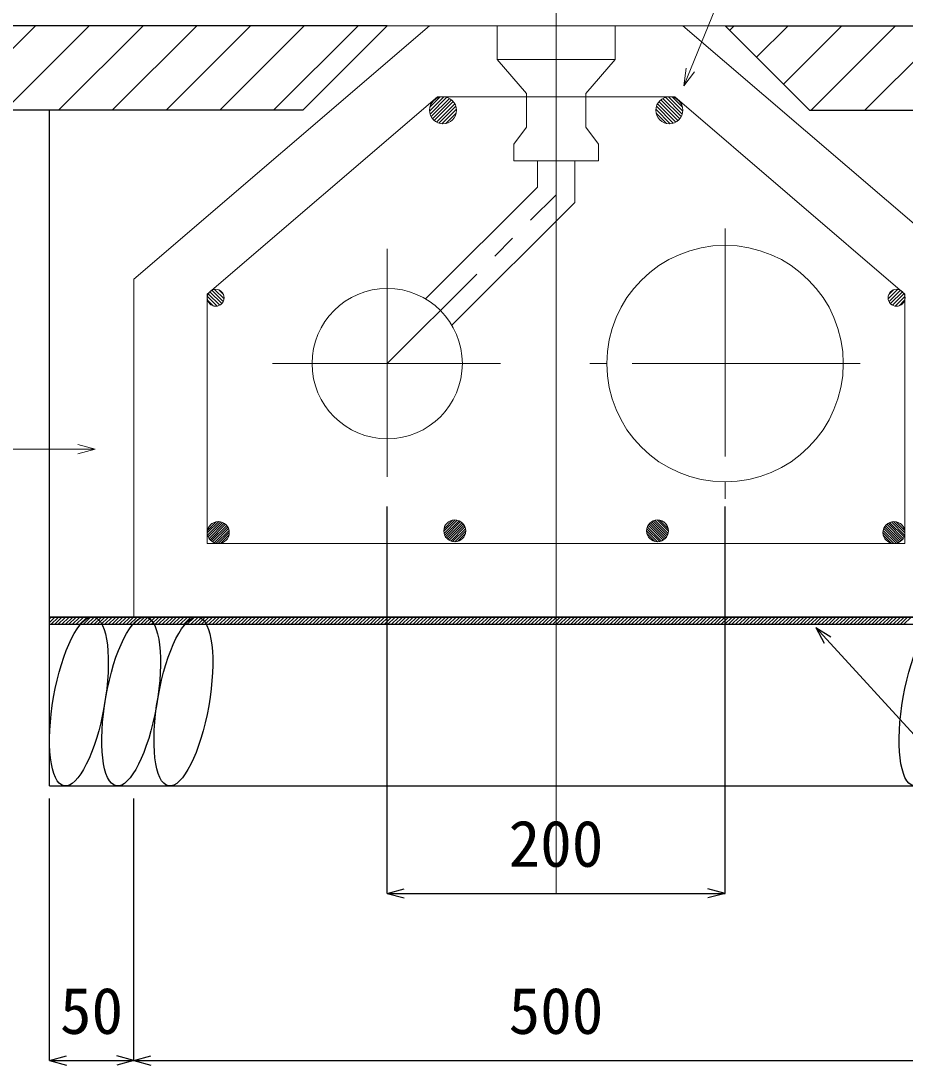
# Model space of a CAD drawing. Units: millimetres, scale not verified. Extents: x -9755 to 16726, y -7413 to 4835.
# Drawn here: x 6377 to 6900, y -166 to 452 of the extents above; entities that cross this region are included whole.
import ezdxf
from ezdxf.enums import TextEntityAlignment as Align

# ---------------------------------------------------------------- set-up
doc = ezdxf.new("R2010")
doc.units = ezdxf.units.MM
doc.header["$LTSCALE"] = 15
doc.linetypes.add('CHAIN1', pattern=[8, 5, -1, 1, -1])
doc.linetypes.add('CHAIN2', pattern=[12, 9, -1, 1, -1])
doc.layers.add('0-1_ブロック', color=2, linetype='Continuous', lineweight=18)
doc.layers.add('0-A', color=7, linetype='Continuous', lineweight=18)
for name, color, linetype in [('0-3_鉄筋', 7, 'Continuous'), ('0-5_ｼﾞｮｲﾝﾄ詳細図', 7, 'Continuous'), ('0-6_寸法', 4, 'Continuous'), ('0-B', 4, 'Continuous')]:
    doc.layers.add(name, color=color, linetype=linetype)
doc.styles.add('ＭＳ ゴシック', font='')
doc.styles.get('ＭＳ ゴシック').set_extended_font_data('MS Gothic')

msp = doc.modelspace()

# ---------------------------------------------------------------- linework, layer by layer
at = {"layer": '0-1_ブロック', "color": 7}
for p, q in [((6693.8, -64.17), (6693.8, 586.92)), ((6793.8, 449.43), (5760.38, 449.43)), ((6728.8, 429.43), (6728.8, 449.43)), ((6658.8, 429.43), (6676.3, 409.43)), ((6711.3, 409.43), (6728.8, 429.43)), ((6676.3, 389.43), (6676.3, 409.43)), ((6711.3, 389.43), (6711.3, 409.43)), ((6676.3, 389.43), (6668.8, 379.43)), ((6711.3, 389.43), (6718.8, 379.43)), ((6718.8, 369.43), (6718.8, 379.43)), ((6682.8, 353.99), (6682.8, 369.49)), ((6704.8, 344.88), (6704.8, 369.49)), ((6616.51, 287.7), (6682.8, 353.99)), ((6632.07, 272.15), (6704.8, 344.88))]:
    msp.add_line(p, q, dxfattribs=at)
at = {"layer": '0-1_ブロック', "color": 3}
for p, q in [((6618.8, 449.43), (6443.8, 299.43)), ((6618.8, 449.43), (6768.8, 449.43)), ((6943.8, 299.43), (6768.8, 449.43)), ((6443.8, 99.43), (6443.8, 299.43)), ((6443.8, 99.43), (6943.8, 99.43))]:
    msp.add_line(p, q, dxfattribs=at)
at = {"layer": '0-1_ブロック', "color": 4, "linetype": 'CHAIN1'}
for p in [(6693.8, 449.43), (6593.8, 249.43)]:
    msp.add_line(p, (6693.8, 349.43), dxfattribs=at)
at = {"layer": '0-1_ブロック'}
for p, q in [((6623.58, 407.43), (6487.3, 290.62)), ((6618.82, 398.93), (6627.31, 407.42)), ((6619, 401.24), (6625, 407.23)), ((6619.14, 397.13), (6629.11, 407.09)), ((6619.76, 395.63), (6630.6, 406.47)), ((6620.61, 394.36), (6631.87, 405.62)), ((6621.67, 393.3), (6632.94, 404.56)), ((6622.93, 392.43), (6633.8, 403.3)), ((6623.58, 407.43), (6764.02, 407.43)), ((6624.42, 391.8), (6634.44, 401.82)), ((6763.18, 391.8), (6753.16, 401.82)), ((6764.67, 392.43), (6753.8, 403.3)), ((6765.93, 393.3), (6754.66, 404.56)), ((6766.98, 394.36), (6755.73, 405.62)), ((6767.84, 395.63), (6756.99, 406.47)), ((6768.46, 397.13), (6758.49, 407.09)), ((6768.78, 398.93), (6760.29, 407.42)), ((6768.59, 401.24), (6762.6, 407.23)), ((6626.2, 391.46), (6634.78, 400.04)), ((6628.47, 391.61), (6634.62, 397.76)), ((6761.4, 391.46), (6752.82, 400.04)), ((6759.13, 391.61), (6752.98, 397.76)), ((6487.3, 142.93), (6487.3, 290.62)), ((6487.3, 142.93), (6487.3, 290.62)), ((6494.65, 284.05), (6487.87, 290.83)), ((6495.86, 284.96), (6488.79, 292.03)), ((6496.74, 286.21), (6490.03, 292.91)), ((6497.22, 287.84), (6491.66, 293.4)), ((6496.91, 290.28), (6494.1, 293.08)), ((6890.37, 287.84), (6895.93, 293.4)), ((6890.69, 290.28), (6893.5, 293.08)), ((6890.86, 286.21), (6897.57, 292.91)), ((6891.74, 284.96), (6898.81, 292.03)), ((6892.94, 284.05), (6899.73, 290.83)), ((6493.08, 283.5), (6487.33, 289.25)), ((6490.81, 283.65), (6487.48, 286.98)), ((6894.52, 283.5), (6900.27, 289.25)), ((6896.79, 283.65), (6900.12, 286.98)), ((6487.3, 149.18), (6494.05, 155.93)), ((6487.43, 150.72), (6492.51, 155.81)), ((6487.47, 147.94), (6495.3, 155.76)), ((6487.82, 146.87), (6496.36, 155.41)), ((6488.31, 145.95), (6497.28, 154.92)), ((6488.52, 153.23), (6490.01, 154.71)), ((6627.3, 150.18), (6634.05, 156.93)), ((6627.43, 151.72), (6632.51, 156.81)), ((6627.47, 148.94), (6635.3, 156.76)), ((6627.82, 147.87), (6636.36, 156.41)), ((6628.31, 146.95), (6637.28, 155.92)), ((6628.52, 154.23), (6630.01, 155.71)), ((6628.92, 146.14), (6638.09, 155.31)), ((6629.64, 145.44), (6638.79, 154.6)), ((6757.96, 145.44), (6748.81, 154.6)), ((6758.68, 146.14), (6749.51, 155.31)), ((6759.29, 146.95), (6750.31, 155.92)), ((6759.77, 147.87), (6751.24, 156.41)), ((6760.12, 148.94), (6752.3, 156.76)), ((6760.29, 150.18), (6753.55, 156.93)), ((6760.17, 151.72), (6755.09, 156.81)), ((6759.08, 154.23), (6757.59, 155.71)), ((6899.29, 145.95), (6890.31, 154.92)), ((6899.77, 146.87), (6891.24, 155.41)), ((6900.12, 147.94), (6892.3, 155.76)), ((6900.29, 149.18), (6893.55, 155.93)), ((6900.17, 150.72), (6895.09, 155.81)), ((6899.08, 153.23), (6897.59, 154.71)), ((6488.92, 145.14), (6498.09, 154.31)), ((6489.64, 144.44), (6498.79, 153.6)), ((6490.46, 143.86), (6499.38, 152.77)), ((6491.41, 143.39), (6499.84, 151.82)), ((6492.5, 143.07), (6500.17, 150.73)), ((6493.78, 142.93), (6500.3, 149.45)), ((6630.46, 144.86), (6639.38, 153.77)), ((6631.41, 144.39), (6639.84, 152.82)), ((6632.5, 144.07), (6640.17, 151.73)), ((6633.78, 143.93), (6640.3, 150.45)), ((6635.4, 144.13), (6640.1, 148.84)), ((6753.81, 143.93), (6747.3, 150.45)), ((6755.1, 144.07), (6747.43, 151.73)), ((6752.2, 144.13), (6747.5, 148.84)), ((6756.19, 144.39), (6747.75, 152.82)), ((6757.14, 144.86), (6748.22, 153.77)), ((6893.81, 142.93), (6887.3, 149.45)), ((6895.1, 143.07), (6887.43, 150.73)), ((6896.19, 143.39), (6887.75, 151.82)), ((6897.14, 143.86), (6888.22, 152.77)), ((6897.96, 144.44), (6888.81, 153.6)), ((6898.68, 145.14), (6889.51, 154.31)), ((6487.3, 142.93), (6900.3, 142.93)), ((6495.4, 143.13), (6500.1, 147.84)), ((6892.2, 143.13), (6887.5, 147.84))]:
    msp.add_line(p, q, dxfattribs=at)
at = {"layer": '0-1_ブロック', "color": 7, "linetype": 'CHAIN2'}
for p, q in [((6793.8, 329.43), (6793.8, 169.43)), ((6593.8, 317.43), (6593.8, 181.43)), ((6525.8, 249.43), (6661.8, 249.43)), ((6873.8, 249.43), (6713.8, 249.43))]:
    msp.add_line(p, q, dxfattribs=at)
at = {"layer": '0-1_ブロック', "color": 7}
for points in [[(6728.8, 429.43), (6658.8, 429.43), (6658.8, 449.43)], [(6718.8, 369.43), (6668.8, 369.43), (6668.8, 379.43)]]:
    msp.add_lwpolyline(points, dxfattribs=at)
at = {"layer": '0-1_ブロック'}
msp.add_lwpolyline([(6900.3, 142.93), (6900.3, 290.62), (6764.02, 407.43)], dxfattribs=at)
for centre, radius in [((6626.8, 399.43), 8), ((6760.8, 399.43), 8), ((6492.26, 288.43), 5), ((6895.34, 288.43), 5), ((6493.8, 149.43), 6.5), ((6633.8, 150.43), 6.5), ((6753.8, 150.43), 6.5), ((6893.8, 149.43), 6.5)]:
    msp.add_circle(centre, radius, dxfattribs=at)
at = {"layer": '0-1_ブロック', "color": 7}
for centre, radius in [((6793.8, 249.43), 70), ((6593.8, 249.43), 44.5)]:
    msp.add_circle(centre, radius, dxfattribs=at)
at = {"layer": '0-3_鉄筋'}
for p, q in [((6593.8, 449.43), (6243.8, 449.43)), ((6335.6, 399.43), (6385.6, 449.43)), ((6367.42, 399.43), (6417.42, 449.43)), ((6399.24, 399.43), (6449.24, 449.43)), ((6431.06, 399.43), (6481.06, 449.43)), ((6462.88, 399.43), (6512.88, 449.43)), ((6494.7, 399.43), (6544.7, 449.43)), ((6526.52, 399.43), (6576.52, 449.43)), ((6593.8, 449.43), (6543.8, 399.43)), ((6793.8, 449.43), (6843.8, 399.43)), ((6793.8, 449.43), (7143.8, 449.43)), ((6796.53, 446.7), (6799.26, 449.43)), ((6812.44, 430.79), (6831.08, 449.43)), ((6828.35, 414.88), (6862.9, 449.43)), ((6844.72, 399.43), (6894.72, 449.43)), ((6876.54, 399.43), (6926.54, 449.43)), ((6543.8, 399.43), (6243.8, 399.43)), ((6393.8, 99.43), (6393.8, 399.43)), ((6843.8, 399.43), (7143.8, 399.43))]:
    msp.add_line(p, q, dxfattribs=at)
at = {"layer": '0-5_ｼﾞｮｲﾝﾄ詳細図'}
for p, q in [((6393.8, -0.57), (6393.8, 99.43)), ((6993.8, 99.43), (6393.8, 99.43)), ((6393.8, -0.57), (6993.8, -0.57))]:
    msp.add_line(p, q, dxfattribs=at)
for centre in [(6411.32, 49.44), (6442.22, 49.44), (6473.13, 49.44), (6914.28, 49.44)]:
    msp.add_ellipse(centre, major_axis=(8.81, 49.96), ratio=0.3, dxfattribs=at)
at = {"layer": '0-6_寸法'}
for p, q in [((6593.8, -64.17), (6593.8, 164.82)), ((6793.8, -64.17), (6793.8, 164.82)), ((6393.8, -163.11), (6393.8, -7.97)), ((6443.8, -163.11), (6443.8, -7.97)), ((6443.8, -163.11), (6443.8, -7.97)), ((6443.8, -163.11), (6443.8, -7.97)), ((6593.8, -64.17), (6603.94, -61.45)), ((6793.8, -64.17), (6783.66, -61.45)), ((6593.8, -64.17), (6793.8, -64.17)), ((6593.8, -64.17), (6603.94, -66.89)), ((6793.8, -64.17), (6783.66, -66.89)), ((6393.8, -163.11), (6403.94, -160.39)), ((6443.8, -163.11), (6433.66, -160.39)), ((6443.8, -163.11), (6453.94, -160.39)), ((6393.8, -163.11), (6443.8, -163.11)), ((6393.8, -163.11), (6403.94, -165.83)), ((6443.8, -163.11), (6433.66, -165.83)), ((6443.8, -163.11), (6943.8, -163.11)), ((6443.8, -163.11), (6453.94, -165.83))]:
    msp.add_line(p, q, dxfattribs=at)
at = {"layer": '0-A'}
for p, q in [((6769.4, 413.85), (6770.7, 424.27)), ((6769.4, 413.85), (6775.73, 422.22)), ((6420.89, 198.78), (6410.74, 201.49))]:
    msp.add_line(p, q, dxfattribs=at)
for points in [[(6769.4, 413.85), (6812.92, 520.99), (6920.07, 520.99)], [(6221.02, 198.78), (6420.89, 198.78), (6410.74, 196.06)]]:
    msp.add_lwpolyline(points, dxfattribs=at)
at = {"layer": '0-B'}
for p, q in [((6393.8, 96.23), (6397.01, 99.43)), ((6393.8, 98.35), (6394.88, 99.43)), ((6394.63, 94.93), (6399.13, 99.43)), ((6396.75, 94.93), (6401.25, 99.43)), ((6398.87, 94.93), (6403.37, 99.43)), ((6400.99, 94.93), (6405.49, 99.43)), ((6403.11, 94.93), (6407.61, 99.43)), ((6405.23, 94.93), (6409.73, 99.43)), ((6407.36, 94.93), (6411.86, 99.43)), ((6409.48, 94.93), (6413.98, 99.43)), ((6411.6, 94.93), (6416.1, 99.43)), ((6413.72, 94.93), (6418.22, 99.43)), ((6415.84, 94.93), (6420.34, 99.43)), ((6417.96, 94.93), (6422.46, 99.43)), ((6420.08, 94.93), (6424.58, 99.43)), ((6422.2, 94.93), (6426.7, 99.43)), ((6424.33, 94.93), (6428.83, 99.43)), ((6426.45, 94.93), (6430.95, 99.43)), ((6428.57, 94.93), (6433.07, 99.43)), ((6430.69, 94.93), (6435.19, 99.43)), ((6432.81, 94.93), (6437.31, 99.43)), ((6434.93, 94.93), (6439.43, 99.43)), ((6437.05, 94.93), (6441.55, 99.43)), ((6439.18, 94.93), (6443.68, 99.43)), ((6441.3, 94.93), (6445.8, 99.43)), ((6443.42, 94.93), (6447.92, 99.43)), ((6445.54, 94.93), (6450.04, 99.43)), ((6447.66, 94.93), (6452.16, 99.43)), ((6449.78, 94.93), (6454.28, 99.43)), ((6451.9, 94.93), (6456.4, 99.43)), ((6454.02, 94.93), (6458.52, 99.43)), ((6456.15, 94.93), (6460.65, 99.43)), ((6458.27, 94.93), (6462.77, 99.43)), ((6460.39, 94.93), (6464.89, 99.43)), ((6462.51, 94.93), (6467.01, 99.43)), ((6464.63, 94.93), (6469.13, 99.43)), ((6466.75, 94.93), (6471.25, 99.43)), ((6468.87, 94.93), (6473.37, 99.43)), ((6470.99, 94.93), (6475.49, 99.43)), ((6473.12, 94.93), (6477.62, 99.43)), ((6475.24, 94.93), (6479.74, 99.43)), ((6477.36, 94.93), (6481.86, 99.43)), ((6479.48, 94.93), (6483.98, 99.43)), ((6481.6, 94.93), (6486.1, 99.43)), ((6483.72, 94.93), (6488.22, 99.43)), ((6485.84, 94.93), (6490.34, 99.43)), ((6487.97, 94.93), (6492.47, 99.43)), ((6490.09, 94.93), (6494.59, 99.43)), ((6492.21, 94.93), (6496.71, 99.43)), ((6494.33, 94.93), (6498.83, 99.43)), ((6496.45, 94.93), (6500.95, 99.43)), ((6498.57, 94.93), (6503.07, 99.43)), ((6500.69, 94.93), (6505.19, 99.43)), ((6502.81, 94.93), (6507.31, 99.43)), ((6504.94, 94.93), (6509.44, 99.43)), ((6507.06, 94.93), (6511.56, 99.43)), ((6509.18, 94.93), (6513.68, 99.43)), ((6511.3, 94.93), (6515.8, 99.43)), ((6513.42, 94.93), (6517.92, 99.43)), ((6515.54, 94.93), (6520.04, 99.43)), ((6517.66, 94.93), (6522.16, 99.43)), ((6519.79, 94.93), (6524.29, 99.43)), ((6521.91, 94.93), (6526.41, 99.43)), ((6524.03, 94.93), (6528.53, 99.43)), ((6526.15, 94.93), (6530.65, 99.43)), ((6528.27, 94.93), (6532.77, 99.43)), ((6530.39, 94.93), (6534.89, 99.43)), ((6532.51, 94.93), (6537.01, 99.43)), ((6534.63, 94.93), (6539.13, 99.43)), ((6536.76, 94.93), (6541.26, 99.43)), ((6538.88, 94.93), (6543.38, 99.43)), ((6541, 94.93), (6545.5, 99.43)), ((6543.12, 94.93), (6547.62, 99.43)), ((6545.24, 94.93), (6549.74, 99.43)), ((6547.36, 94.93), (6551.86, 99.43)), ((6549.48, 94.93), (6553.98, 99.43)), ((6551.61, 94.93), (6556.11, 99.43)), ((6553.73, 94.93), (6558.23, 99.43)), ((6555.85, 94.93), (6560.35, 99.43)), ((6557.97, 94.93), (6562.47, 99.43)), ((6560.09, 94.93), (6564.59, 99.43)), ((6562.21, 94.93), (6566.71, 99.43)), ((6564.33, 94.93), (6568.83, 99.43)), ((6566.45, 94.93), (6570.95, 99.43)), ((6568.58, 94.93), (6573.08, 99.43)), ((6570.7, 94.93), (6575.2, 99.43)), ((6572.82, 94.93), (6577.32, 99.43)), ((6574.94, 94.93), (6579.44, 99.43)), ((6577.06, 94.93), (6581.56, 99.43)), ((6579.18, 94.93), (6583.68, 99.43)), ((6581.3, 94.93), (6585.8, 99.43)), ((6583.42, 94.93), (6587.92, 99.43)), ((6585.55, 94.93), (6590.05, 99.43)), ((6587.67, 94.93), (6592.17, 99.43)), ((6589.79, 94.93), (6594.29, 99.43)), ((6591.91, 94.93), (6596.41, 99.43)), ((6594.03, 94.93), (6598.53, 99.43)), ((6596.15, 94.93), (6600.65, 99.43)), ((6598.27, 94.93), (6602.77, 99.43)), ((6600.4, 94.93), (6604.9, 99.43)), ((6602.52, 94.93), (6607.02, 99.43)), ((6604.64, 94.93), (6609.14, 99.43)), ((6606.76, 94.93), (6611.26, 99.43)), ((6608.88, 94.93), (6613.38, 99.43)), ((6611, 94.93), (6615.5, 99.43)), ((6613.12, 94.93), (6617.62, 99.43)), ((6615.24, 94.93), (6619.74, 99.43)), ((6617.37, 94.93), (6621.87, 99.43)), ((6619.49, 94.93), (6623.99, 99.43)), ((6621.61, 94.93), (6626.11, 99.43)), ((6623.73, 94.93), (6628.23, 99.43)), ((6625.85, 94.93), (6630.35, 99.43)), ((6627.97, 94.93), (6632.47, 99.43)), ((6630.09, 94.93), (6634.59, 99.43)), ((6632.22, 94.93), (6636.72, 99.43)), ((6634.34, 94.93), (6638.84, 99.43)), ((6636.46, 94.93), (6640.96, 99.43)), ((6638.58, 94.93), (6643.08, 99.43)), ((6640.7, 94.93), (6645.2, 99.43)), ((6642.82, 94.93), (6647.32, 99.43)), ((6644.94, 94.93), (6649.44, 99.43)), ((6647.06, 94.93), (6651.56, 99.43)), ((6649.19, 94.93), (6653.69, 99.43)), ((6651.31, 94.93), (6655.81, 99.43)), ((6653.43, 94.93), (6657.93, 99.43)), ((6655.55, 94.93), (6660.05, 99.43)), ((6657.67, 94.93), (6662.17, 99.43)), ((6659.79, 94.93), (6664.29, 99.43)), ((6661.91, 94.93), (6666.41, 99.43)), ((6664.03, 94.93), (6668.53, 99.43)), ((6666.16, 94.93), (6670.66, 99.43)), ((6668.28, 94.93), (6672.78, 99.43)), ((6670.4, 94.93), (6674.9, 99.43)), ((6672.52, 94.93), (6677.02, 99.43)), ((6674.64, 94.93), (6679.14, 99.43)), ((6676.76, 94.93), (6681.26, 99.43)), ((6678.88, 94.93), (6683.38, 99.43)), ((6681.01, 94.93), (6685.51, 99.43)), ((6683.13, 94.93), (6687.63, 99.43)), ((6685.25, 94.93), (6689.75, 99.43)), ((6687.37, 94.93), (6691.87, 99.43)), ((6689.49, 94.93), (6693.99, 99.43)), ((6691.61, 94.93), (6696.11, 99.43)), ((6693.73, 94.93), (6698.23, 99.43)), ((6695.85, 94.93), (6700.35, 99.43)), ((6697.98, 94.93), (6702.48, 99.43)), ((6700.1, 94.93), (6704.6, 99.43)), ((6702.22, 94.93), (6706.72, 99.43)), ((6704.34, 94.93), (6708.84, 99.43)), ((6706.46, 94.93), (6710.96, 99.43)), ((6708.58, 94.93), (6713.08, 99.43)), ((6710.7, 94.93), (6715.2, 99.43)), ((6712.83, 94.93), (6717.33, 99.43)), ((6714.95, 94.93), (6719.45, 99.43)), ((6717.07, 94.93), (6721.57, 99.43)), ((6719.19, 94.93), (6723.69, 99.43)), ((6721.31, 94.93), (6725.81, 99.43)), ((6723.43, 94.93), (6727.93, 99.43)), ((6725.55, 94.93), (6730.05, 99.43)), ((6727.67, 94.93), (6732.17, 99.43)), ((6729.8, 94.93), (6734.3, 99.43)), ((6731.92, 94.93), (6736.42, 99.43)), ((6734.04, 94.93), (6738.54, 99.43)), ((6736.16, 94.93), (6740.66, 99.43)), ((6738.28, 94.93), (6742.78, 99.43)), ((6740.4, 94.93), (6744.9, 99.43)), ((6742.52, 94.93), (6747.02, 99.43)), ((6744.65, 94.93), (6749.15, 99.43)), ((6746.77, 94.93), (6751.27, 99.43)), ((6748.89, 94.93), (6753.39, 99.43)), ((6751.01, 94.93), (6755.51, 99.43)), ((6753.13, 94.93), (6757.63, 99.43)), ((6755.25, 94.93), (6759.75, 99.43)), ((6757.37, 94.93), (6761.87, 99.43)), ((6759.49, 94.93), (6763.99, 99.43)), ((6761.62, 94.93), (6766.12, 99.43)), ((6763.74, 94.93), (6768.24, 99.43)), ((6765.86, 94.93), (6770.36, 99.43)), ((6767.98, 94.93), (6772.48, 99.43)), ((6770.1, 94.93), (6774.6, 99.43)), ((6772.22, 94.93), (6776.72, 99.43)), ((6774.34, 94.93), (6778.84, 99.43)), ((6776.46, 94.93), (6780.96, 99.43)), ((6778.59, 94.93), (6783.09, 99.43)), ((6780.71, 94.93), (6785.21, 99.43)), ((6782.83, 94.93), (6787.33, 99.43)), ((6784.95, 94.93), (6789.45, 99.43)), ((6787.07, 94.93), (6791.57, 99.43)), ((6789.19, 94.93), (6793.69, 99.43)), ((6791.31, 94.93), (6795.81, 99.43)), ((6793.44, 94.93), (6797.94, 99.43)), ((6795.56, 94.93), (6800.06, 99.43)), ((6797.68, 94.93), (6802.18, 99.43)), ((6799.8, 94.93), (6804.3, 99.43)), ((6801.92, 94.93), (6806.42, 99.43)), ((6804.04, 94.93), (6808.54, 99.43)), ((6806.16, 94.93), (6810.66, 99.43)), ((6808.28, 94.93), (6812.78, 99.43)), ((6810.41, 94.93), (6814.91, 99.43)), ((6812.53, 94.93), (6817.03, 99.43)), ((6814.65, 94.93), (6819.15, 99.43)), ((6816.77, 94.93), (6821.27, 99.43)), ((6818.89, 94.93), (6823.39, 99.43)), ((6821.01, 94.93), (6825.51, 99.43)), ((6823.13, 94.93), (6827.63, 99.43)), ((6825.26, 94.93), (6829.76, 99.43)), ((6827.38, 94.93), (6831.88, 99.43)), ((6829.5, 94.93), (6834, 99.43)), ((6831.62, 94.93), (6836.12, 99.43)), ((6833.74, 94.93), (6838.24, 99.43)), ((6835.86, 94.93), (6840.36, 99.43)), ((6837.98, 94.93), (6842.48, 99.43)), ((6840.1, 94.93), (6844.6, 99.43)), ((6842.23, 94.93), (6846.73, 99.43)), ((6844.35, 94.93), (6848.85, 99.43)), ((6846.47, 94.93), (6850.97, 99.43)), ((6848.59, 94.93), (6853.09, 99.43)), ((6850.71, 94.93), (6855.21, 99.43)), ((6852.83, 94.93), (6857.33, 99.43)), ((6854.95, 94.93), (6859.45, 99.43)), ((6857.08, 94.93), (6861.58, 99.43)), ((6859.2, 94.93), (6863.7, 99.43)), ((6861.32, 94.93), (6865.82, 99.43)), ((6863.44, 94.93), (6867.94, 99.43)), ((6865.56, 94.93), (6870.06, 99.43)), ((6867.68, 94.93), (6872.18, 99.43)), ((6869.8, 94.93), (6874.3, 99.43)), ((6871.92, 94.93), (6876.42, 99.43)), ((6874.05, 94.93), (6878.55, 99.43)), ((6876.17, 94.93), (6880.67, 99.43)), ((6878.29, 94.93), (6882.79, 99.43)), ((6880.41, 94.93), (6884.91, 99.43)), ((6882.53, 94.93), (6887.03, 99.43)), ((6884.65, 94.93), (6889.15, 99.43)), ((6886.77, 94.93), (6891.27, 99.43)), ((6888.89, 94.93), (6893.39, 99.43)), ((6891.02, 94.93), (6895.52, 99.43)), ((6893.14, 94.93), (6897.64, 99.43)), ((6895.26, 94.93), (6899.76, 99.43)), ((6897.38, 94.93), (6901.88, 99.43)), ((6899.5, 94.93), (6904, 99.43)), ((6847.59, 93.32), (7035.28, -112.31)), ((6847.59, 93.32), (6852.42, 84)), ((6847.59, 93.32), (6856.44, 87.66))]:
    msp.add_line(p, q, dxfattribs=at)
msp.add_lwpolyline([(6393.8, 99.43), (6993.8, 99.43), (6993.8, 94.93), (6393.8, 94.93)], close=True, dxfattribs=at)

# ---------------------------------------------------------------- texts
at = {"layer": '0-6_寸法', "style": 'ＭＳ ゴシック'}
for s, p in [('200', (6665.67, -56.67)), ('50', (6400.05, -155.61)), ('500', (6665.67, -155.61))]:
    msp.add_text(s, height=27.49, dxfattribs=at).set_placement(p, align=Align.BOTTOM_LEFT)

doc.saveas('drawing.dxf')
